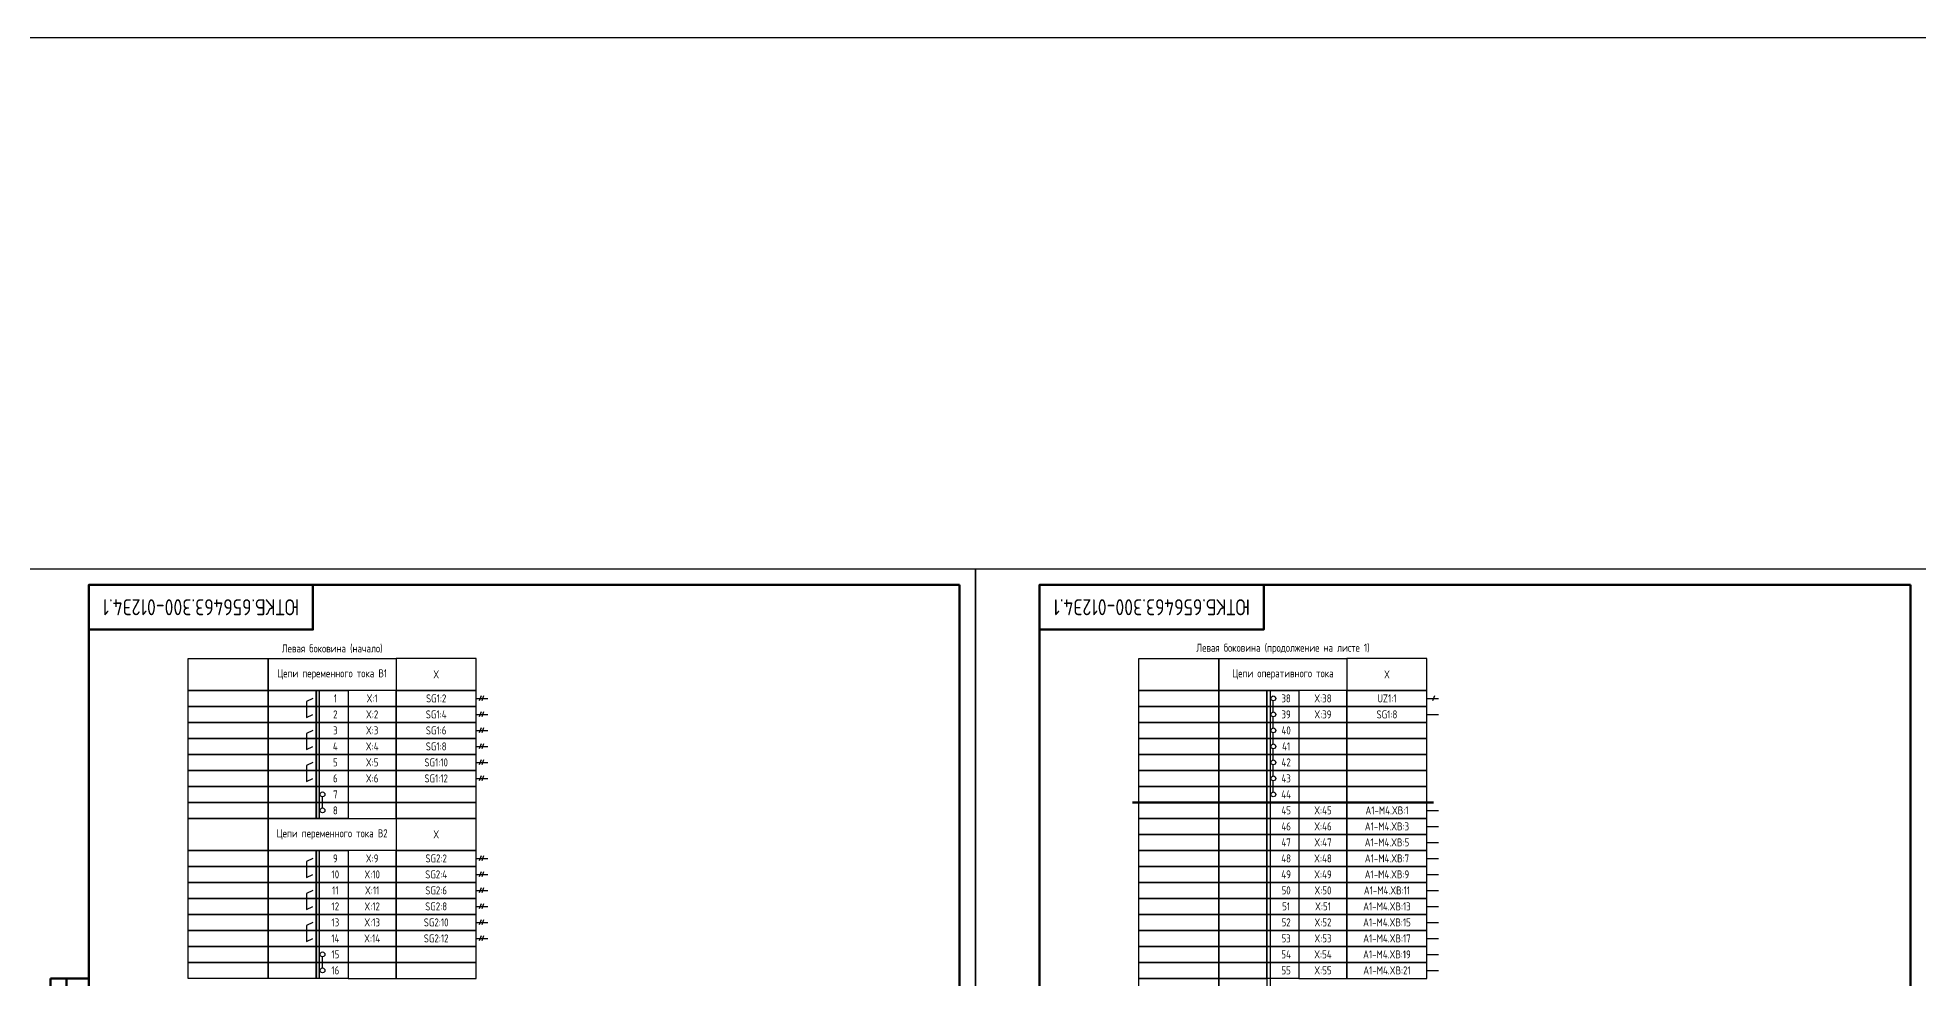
# Model space of a CAD drawing. Header units: millimetres. Extents: x -863 to 2619, y -90 to 586.
# Drawn here: x 1684 to 2272, y 292 to 586 of the extents above; entities that cross this region are included whole.
import ezdxf

# ---------------------------------------------------------------- set-up
doc = ezdxf.new("R2010")
doc.units = ezdxf.units.MM
doc.styles.add('Gost_type_A', font='GOST_A.TTF')

# ---------------------------------------------------------------- blocks, each defined once
blk = doc.blocks.new('Штамп левый верхний')
at = {"lineweight": 50}
for points in [[(-12, 0), (-7, 0), (-7, -60), (-12, -60)], [(-7, 0), (0, 0), (0, -60), (-7, -60)], [(-12, -60), (-7, -60), (-7, -120), (-12, -120)], [(-7, -60), (0, -60), (0, -120), (-7, -120)]]:
    blk.add_lwpolyline(points, close=True, dxfattribs=at)
at = {"char_height": 2.5, "width": 60, "attachment_point": 5, "rotation": 90, "style": 'Gost_type_A'}
for s, insert in [('Перв. примен.', (-9.5, -30)), ('Справ. №', (-9.5, -90))]:
    blk.add_mtext(s, dxfattribs=dict(at, insert=insert))
blk = doc.blocks.new('Штамп угловой верхний')
at = {"lineweight": 50}
blk.add_lwpolyline([(0, 0), (70, 0), (70, -14), (0, -14)], close=True, dxfattribs=at)

msp = doc.modelspace()

# ---------------------------------------------------------------- hatches: boundary and pattern name
h = msp.add_hatch(color=256)
h.dxf.hatch_style = 1
h.paths.add_polyline_path([(1772, 382), (1771, 382), (1771, 342), (1772, 342)])
h = msp.add_hatch(color=256)
h.dxf.hatch_style = 1
h.paths.add_polyline_path([(1772, 332), (1771, 332), (1771, 292), (1772, 292)])

# ---------------------------------------------------------------- linework, layer by layer
for p, q in [((1821, 379.5), (1824.62, 379.5)), ((1822.54, 380.31), (1821.96, 378.69)), ((1823.33, 380.31), (1822.75, 378.69)), ((2070, 375.25), (2070, 378.75)), ((2118, 379.5), (2121.62, 379.5)), ((2120.33, 380.31), (2119.75, 378.69)), ((1821, 374.5), (1824.62, 374.5)), ((1822.54, 375.31), (1821.96, 373.69)), ((1822.54, 370.31), (1821.96, 368.69)), ((1823.33, 375.31), (1822.75, 373.69)), ((1823.33, 370.31), (1822.75, 368.69)), ((2070, 370.25), (2070, 373.75)), ((2118, 374.5), (2121.62, 374.5)), ((1821, 369.5), (1824.62, 369.5)), ((1821, 364.5), (1824.62, 364.5)), ((1822.54, 365.31), (1821.96, 363.69)), ((1823.33, 365.31), (1822.75, 363.69)), ((2070, 365.25), (2070, 368.75)), ((1821, 359.5), (1824.62, 359.5)), ((1822.54, 360.31), (1821.96, 358.69)), ((1823.33, 360.31), (1822.75, 358.69)), ((2070, 360.25), (2070, 363.75)), ((2070, 355.25), (2070, 358.75)), ((1821, 354.5), (1824.62, 354.5)), ((1822.54, 355.31), (1821.96, 353.69)), ((1823.33, 355.31), (1822.75, 353.69)), ((2070, 350.25), (2070, 353.75)), ((1773, 345.25), (1773, 348.75)), ((2069, 347), (2069, 282)), ((2118, 344.5), (2121.62, 344.5)), ((2118, 339.5), (2121.62, 339.5)), ((1821, 329.5), (1824.62, 329.5)), ((1822.54, 330.31), (1821.96, 328.69)), ((1823.33, 330.31), (1822.75, 328.69)), ((2118, 334.5), (2121.62, 334.5)), ((2118, 329.5), (2121.62, 329.5)), ((1821, 324.5), (1824.62, 324.5)), ((1822.54, 325.31), (1821.96, 323.69)), ((1823.33, 325.31), (1822.75, 323.69)), ((2118, 324.5), (2121.62, 324.5)), ((1821, 319.5), (1824.62, 319.5)), ((1822.54, 320.31), (1821.96, 318.69)), ((1823.33, 320.31), (1822.75, 318.69)), ((2118, 319.5), (2121.62, 319.5)), ((1821, 314.5), (1824.62, 314.5)), ((1822.54, 315.31), (1821.96, 313.69)), ((1823.33, 315.31), (1822.75, 313.69)), ((2118, 314.5), (2121.62, 314.5)), ((1821, 309.5), (1824.62, 309.5)), ((1822.54, 310.31), (1821.96, 308.69)), ((1823.33, 310.31), (1822.75, 308.69)), ((2118, 309.5), (2121.62, 309.5)), ((1821, 304.5), (1824.62, 304.5)), ((1822.54, 305.31), (1821.96, 303.69)), ((1823.33, 305.31), (1822.75, 303.69)), ((2118, 304.5), (2121.62, 304.5)), ((1773, 295.25), (1773, 298.75)), ((2118, 299.5), (2121.62, 299.5)), ((2118, 294.5), (2121.62, 294.5))]:
    msp.add_line(p, q)
at = {"lineweight": 50}
msp.add_line((2026, 347), (2120, 347), dxfattribs=at)
for points in [[(-863, 586), (2619, 586), (2619, -90), (-863, -90)], [(1977, 420), (1977, 0), (1680, 0), (1680, 420)], [(2274, 420), (2274, 0), (1977, 0), (1977, 420)], [(1731, 392), (1756, 392), (1756, 382), (1731, 382)], [(1756, 392), (1796, 392), (1796, 382), (1756, 382)], [(1821, 392), (1796, 392), (1796, 382), (1821, 382)], [(2028, 392), (2053, 392), (2053, 382), (2028, 382)], [(2053, 392), (2093, 392), (2093, 382), (2053, 382)], [(2118, 392), (2093, 392), (2093, 382), (2118, 382)], [(1731, 382), (1756, 382), (1756, 377), (1731, 377)], [(1756, 382), (1771, 382), (1771, 377), (1756, 377)], [(1771, 382), (1781, 382), (1781, 377), (1771, 377)], [(1796, 382), (1781, 382), (1781, 377), (1796, 377)], [(1821, 382), (1796, 382), (1796, 377), (1821, 377)], [(2028, 382), (2053, 382), (2053, 377), (2028, 377)], [(2053, 382), (2068, 382), (2068, 377), (2053, 377)], [(2068, 382), (2078, 382), (2078, 377), (2068, 377)], [(2093, 382), (2078, 382), (2078, 377), (2093, 377)], [(2118, 382), (2093, 382), (2093, 377), (2118, 377)], [(1731, 377), (1756, 377), (1756, 372), (1731, 372)], [(1756, 377), (1771, 377), (1771, 372), (1756, 372)], [(1771, 377), (1781, 377), (1781, 372), (1771, 372)], [(1796, 377), (1781, 377), (1781, 372), (1796, 372)], [(1821, 377), (1796, 377), (1796, 372), (1821, 372)], [(2028, 377), (2053, 377), (2053, 372), (2028, 372)], [(2053, 377), (2068, 377), (2068, 372), (2053, 372)], [(2068, 377), (2078, 377), (2078, 372), (2068, 372)], [(2093, 377), (2078, 377), (2078, 372), (2093, 372)], [(2118, 377), (2093, 377), (2093, 372), (2118, 372)], [(1731, 372), (1756, 372), (1756, 367), (1731, 367)], [(1756, 372), (1771, 372), (1771, 367), (1756, 367)], [(1771, 372), (1781, 372), (1781, 367), (1771, 367)], [(1796, 372), (1781, 372), (1781, 367), (1796, 367)], [(1821, 372), (1796, 372), (1796, 367), (1821, 367)], [(2028, 372), (2053, 372), (2053, 367), (2028, 367)], [(2053, 372), (2068, 372), (2068, 367), (2053, 367)], [(2068, 372), (2078, 372), (2078, 367), (2068, 367)], [(2093, 372), (2078, 372), (2078, 367), (2093, 367)], [(2118, 372), (2093, 372), (2093, 367), (2118, 367)], [(1731, 367), (1756, 367), (1756, 362), (1731, 362)], [(1756, 367), (1771, 367), (1771, 362), (1756, 362)], [(1771, 367), (1781, 367), (1781, 362), (1771, 362)], [(1796, 367), (1781, 367), (1781, 362), (1796, 362)], [(1821, 367), (1796, 367), (1796, 362), (1821, 362)], [(2028, 367), (2053, 367), (2053, 362), (2028, 362)], [(2053, 367), (2068, 367), (2068, 362), (2053, 362)], [(2068, 367), (2078, 367), (2078, 362), (2068, 362)], [(2093, 367), (2078, 367), (2078, 362), (2093, 362)], [(2118, 367), (2093, 367), (2093, 362), (2118, 362)], [(1731, 362), (1756, 362), (1756, 357), (1731, 357)], [(1756, 362), (1771, 362), (1771, 357), (1756, 357)], [(1771, 362), (1781, 362), (1781, 357), (1771, 357)], [(1796, 362), (1781, 362), (1781, 357), (1796, 357)], [(1821, 362), (1796, 362), (1796, 357), (1821, 357)], [(2028, 362), (2053, 362), (2053, 357), (2028, 357)], [(2053, 362), (2068, 362), (2068, 357), (2053, 357)], [(2068, 362), (2078, 362), (2078, 357), (2068, 357)], [(2093, 362), (2078, 362), (2078, 357), (2093, 357)], [(2118, 362), (2093, 362), (2093, 357), (2118, 357)], [(1731, 357), (1756, 357), (1756, 352), (1731, 352)], [(1756, 357), (1771, 357), (1771, 352), (1756, 352)], [(1771, 357), (1781, 357), (1781, 352), (1771, 352)], [(1796, 357), (1781, 357), (1781, 352), (1796, 352)], [(1821, 357), (1796, 357), (1796, 352), (1821, 352)], [(2028, 357), (2053, 357), (2053, 352), (2028, 352)], [(2053, 357), (2068, 357), (2068, 352), (2053, 352)], [(2068, 357), (2078, 357), (2078, 352), (2068, 352)], [(2093, 357), (2078, 357), (2078, 352), (2093, 352)], [(2118, 357), (2093, 357), (2093, 352), (2118, 352)], [(1731, 352), (1756, 352), (1756, 347), (1731, 347)], [(1731, 347), (1756, 347), (1756, 342), (1731, 342)], [(1756, 352), (1771, 352), (1771, 347), (1756, 347)], [(1756, 347), (1771, 347), (1771, 342), (1756, 342)], [(1771, 352), (1781, 352), (1781, 347), (1771, 347)], [(1771, 347), (1781, 347), (1781, 342), (1771, 342)], [(1796, 352), (1781, 352), (1781, 347), (1796, 347)], [(1796, 347), (1781, 347), (1781, 342), (1796, 342)], [(1821, 352), (1796, 352), (1796, 347), (1821, 347)], [(1821, 347), (1796, 347), (1796, 342), (1821, 342)], [(2028, 352), (2053, 352), (2053, 347), (2028, 347)], [(2028, 347), (2053, 347), (2053, 342), (2028, 342)], [(2053, 352), (2068, 352), (2068, 347), (2053, 347)], [(2053, 347), (2068, 347), (2068, 342), (2053, 342)], [(2068, 352), (2078, 352), (2078, 347), (2068, 347)], [(2068, 347), (2078, 347), (2078, 342), (2068, 342)], [(2093, 352), (2078, 352), (2078, 347), (2093, 347)], [(2093, 347), (2078, 347), (2078, 342), (2093, 342)], [(2118, 352), (2093, 352), (2093, 347), (2118, 347)], [(2118, 347), (2093, 347), (2093, 342), (2118, 342)], [(1731, 342), (1756, 342), (1756, 332), (1731, 332)], [(1756, 342), (1796, 342), (1796, 332), (1756, 332)], [(1821, 342), (1796, 342), (1796, 332), (1821, 332)], [(2028, 342), (2053, 342), (2053, 337), (2028, 337)], [(2053, 342), (2068, 342), (2068, 337), (2053, 337)], [(2068, 342), (2078, 342), (2078, 337), (2068, 337)], [(2093, 342), (2078, 342), (2078, 337), (2093, 337)], [(2118, 342), (2093, 342), (2093, 337), (2118, 337)], [(2028, 337), (2053, 337), (2053, 332), (2028, 332)], [(2053, 337), (2068, 337), (2068, 332), (2053, 332)], [(2068, 337), (2078, 337), (2078, 332), (2068, 332)], [(2093, 337), (2078, 337), (2078, 332), (2093, 332)], [(2118, 337), (2093, 337), (2093, 332), (2118, 332)], [(1731, 332), (1756, 332), (1756, 327), (1731, 327)], [(1756, 332), (1771, 332), (1771, 327), (1756, 327)], [(1771, 332), (1781, 332), (1781, 327), (1771, 327)], [(1796, 332), (1781, 332), (1781, 327), (1796, 327)], [(1821, 332), (1796, 332), (1796, 327), (1821, 327)], [(2028, 332), (2053, 332), (2053, 327), (2028, 327)], [(2053, 332), (2068, 332), (2068, 327), (2053, 327)], [(2068, 332), (2078, 332), (2078, 327), (2068, 327)], [(2093, 332), (2078, 332), (2078, 327), (2093, 327)], [(2118, 332), (2093, 332), (2093, 327), (2118, 327)], [(1731, 327), (1756, 327), (1756, 322), (1731, 322)], [(1756, 327), (1771, 327), (1771, 322), (1756, 322)], [(1771, 327), (1781, 327), (1781, 322), (1771, 322)], [(1796, 327), (1781, 327), (1781, 322), (1796, 322)], [(1821, 327), (1796, 327), (1796, 322), (1821, 322)], [(2028, 327), (2053, 327), (2053, 322), (2028, 322)], [(2053, 327), (2068, 327), (2068, 322), (2053, 322)], [(2068, 327), (2078, 327), (2078, 322), (2068, 322)], [(2093, 327), (2078, 327), (2078, 322), (2093, 322)], [(2118, 327), (2093, 327), (2093, 322), (2118, 322)], [(1731, 322), (1756, 322), (1756, 317), (1731, 317)], [(1756, 322), (1771, 322), (1771, 317), (1756, 317)], [(1771, 322), (1781, 322), (1781, 317), (1771, 317)], [(1796, 322), (1781, 322), (1781, 317), (1796, 317)], [(1821, 322), (1796, 322), (1796, 317), (1821, 317)], [(2028, 322), (2053, 322), (2053, 317), (2028, 317)], [(2053, 322), (2068, 322), (2068, 317), (2053, 317)], [(2068, 322), (2078, 322), (2078, 317), (2068, 317)], [(2093, 322), (2078, 322), (2078, 317), (2093, 317)], [(2118, 322), (2093, 322), (2093, 317), (2118, 317)], [(1731, 317), (1756, 317), (1756, 312), (1731, 312)], [(1731, 312), (1756, 312), (1756, 307), (1731, 307)], [(1756, 317), (1771, 317), (1771, 312), (1756, 312)], [(1756, 312), (1771, 312), (1771, 307), (1756, 307)], [(1771, 317), (1781, 317), (1781, 312), (1771, 312)], [(1771, 312), (1781, 312), (1781, 307), (1771, 307)], [(1796, 317), (1781, 317), (1781, 312), (1796, 312)], [(1796, 312), (1781, 312), (1781, 307), (1796, 307)], [(1821, 317), (1796, 317), (1796, 312), (1821, 312)], [(1821, 312), (1796, 312), (1796, 307), (1821, 307)], [(2028, 317), (2053, 317), (2053, 312), (2028, 312)], [(2028, 312), (2053, 312), (2053, 307), (2028, 307)], [(2053, 317), (2068, 317), (2068, 312), (2053, 312)], [(2053, 312), (2068, 312), (2068, 307), (2053, 307)], [(2068, 317), (2078, 317), (2078, 312), (2068, 312)], [(2068, 312), (2078, 312), (2078, 307), (2068, 307)], [(2093, 317), (2078, 317), (2078, 312), (2093, 312)], [(2093, 312), (2078, 312), (2078, 307), (2093, 307)], [(2118, 317), (2093, 317), (2093, 312), (2118, 312)], [(2118, 312), (2093, 312), (2093, 307), (2118, 307)], [(1731, 307), (1756, 307), (1756, 302), (1731, 302)], [(1756, 307), (1771, 307), (1771, 302), (1756, 302)], [(1771, 307), (1781, 307), (1781, 302), (1771, 302)], [(1796, 307), (1781, 307), (1781, 302), (1796, 302)], [(1821, 307), (1796, 307), (1796, 302), (1821, 302)], [(2028, 307), (2053, 307), (2053, 302), (2028, 302)], [(2053, 307), (2068, 307), (2068, 302), (2053, 302)], [(2068, 307), (2078, 307), (2078, 302), (2068, 302)], [(2093, 307), (2078, 307), (2078, 302), (2093, 302)], [(2118, 307), (2093, 307), (2093, 302), (2118, 302)], [(1731, 302), (1756, 302), (1756, 297), (1731, 297)], [(1756, 302), (1771, 302), (1771, 297), (1756, 297)], [(1771, 302), (1781, 302), (1781, 297), (1771, 297)], [(1796, 302), (1781, 302), (1781, 297), (1796, 297)], [(1821, 302), (1796, 302), (1796, 297), (1821, 297)], [(2028, 302), (2053, 302), (2053, 297), (2028, 297)], [(2053, 302), (2068, 302), (2068, 297), (2053, 297)], [(2068, 302), (2078, 302), (2078, 297), (2068, 297)], [(2093, 302), (2078, 302), (2078, 297), (2093, 297)], [(2118, 302), (2093, 302), (2093, 297), (2118, 297)], [(1731, 297), (1756, 297), (1756, 292), (1731, 292)], [(1756, 297), (1771, 297), (1771, 292), (1756, 292)], [(1771, 297), (1781, 297), (1781, 292), (1771, 292)], [(1796, 297), (1781, 297), (1781, 292), (1796, 292)], [(1821, 297), (1796, 297), (1796, 292), (1821, 292)], [(2028, 297), (2053, 297), (2053, 292), (2028, 292)], [(2053, 297), (2068, 297), (2068, 292), (2053, 292)], [(2068, 297), (2078, 297), (2078, 292), (2068, 292)], [(2093, 297), (2078, 297), (2078, 292), (2093, 292)], [(2118, 297), (2093, 297), (2093, 292), (2118, 292)], [(2028, 292), (2053, 292), (2053, 287), (2028, 287)], [(2053, 292), (2068, 292), (2068, 287), (2053, 287)]]:
    msp.add_lwpolyline(points, close=True)
for points in [[(1972, 415), (1972, 5), (1700, 5), (1700, 415)], [(2269, 415), (2269, 5), (1997, 5), (1997, 415)]]:
    msp.add_lwpolyline(points, close=True, dxfattribs=at)
for points in [[(1771, 342), (1771, 382), (1772, 382), (1772, 342)], [(2068, 347), (2068, 382), (2069, 382), (2069, 347)], [(1770, 379.5), (1768, 378.5), (1768, 373.5), (1770, 374.5)], [(1770, 369.5), (1768, 368.5), (1768, 363.5), (1770, 364.5)], [(1770, 359.5), (1768, 358.5), (1768, 353.5), (1770, 354.5)], [(1770, 329.5), (1768, 328.5), (1768, 323.5), (1770, 324.5)], [(1771, 292), (1771, 332), (1772, 332), (1772, 292)], [(1770, 319.5), (1768, 318.5), (1768, 313.5), (1770, 314.5)], [(1770, 309.5), (1768, 308.5), (1768, 303.5), (1770, 304.5)]]:
    msp.add_lwpolyline(points)
for centre in [(2070, 379.5), (2070, 374.5), (2070, 369.5), (2070, 364.5), (2070, 359.5), (2070, 354.5), (1773, 349.5), (2070, 349.5), (1773, 344.5), (1773, 299.5), (1773, 294.5)]:
    msp.add_circle(centre, 0.75)

# ---------------------------------------------------------------- block references
for p in [(1700, 415), (1997, 415)]:
    msp.add_blockref('Штамп угловой верхний', p)
at = {"color": 1}
msp.add_blockref('Штамп левый верхний', (1700, 292), dxfattribs=at)

# ---------------------------------------------------------------- texts
at = {"char_height": 5, "width": 70, "attachment_point": 5, "rotation": 180, "style": 'Gost_type_A'}
for insert in [(1735, 408), (2032, 408)]:
    msp.add_mtext('ЮТКБ.656463.300-012Э4.1', dxfattribs=dict(at, insert=insert))
at = {"char_height": 2.5, "attachment_point": 5, "style": 'Gost_type_A'}
for s, insert, width in [('Левая боковина (начало)', (1776, 395), 90), ('Левая боковина (продолжение на листе 1)', (2073, 395), 90), ('Цепи переменного тока В1', (1776, 387), 40), ('X', (1808.5, 387), 25), ('Цепи оперативного тока', (2073, 387), 40), ('X', (2105.5, 387), 25), ('SG1:2', (1808.5, 379.5), 25), ('UZ1:1', (2105.5, 379.5), 25), ('SG1:4', (1808.5, 374.5), 25), ('SG1:6', (1808.5, 369.5), 25), ('SG1:8', (2105.5, 374.5), 25), ('SG1:8', (1808.5, 364.5), 25), ('SG1:10', (1808.5, 359.5), 25), ('SG1:12', (1808.5, 354.5), 25), ('A1-M4.XВ:3', (2105.5, 339.5), 25), ('A1-M4.XВ:1', (2105.5, 344.5), 25), ('Цепи переменного тока В2', (1776, 337), 40), ('X', (1808.5, 337), 25), ('A1-M4.XВ:5', (2105.5, 334.5), 25), ('SG2:2', (1808.5, 329.5), 25), ('A1-M4.XВ:7', (2105.5, 329.5), 25), ('SG2:4', (1808.5, 324.5), 25), ('A1-M4.XВ:9', (2105.5, 324.5), 25), ('SG2:6', (1808.5, 319.5), 25), ('A1-M4.XВ:11', (2105.5, 319.5), 25), ('SG2:8', (1808.5, 314.5), 25), ('A1-M4.XВ:13', (2105.5, 314.5), 25), ('SG2:10', (1808.5, 309.5), 25), ('SG2:12', (1808.5, 304.5), 25), ('A1-M4.XВ:15', (2105.5, 309.5), 25), ('A1-M4.XВ:17', (2105.5, 304.5), 25), ('A1-M4.XВ:19', (2105.5, 299.5), 25), ('A1-M4.XВ:21', (2105.5, 294.5), 25)]:
    msp.add_mtext(s, dxfattribs=dict(at, insert=insert, width=width))
at = {"ltscale": 10, "char_height": 2.5, "attachment_point": 5, "style": 'Gost_type_A'}
for s, insert, width in [('1', (1777, 379.5), 8), ('X:1', (1788.5, 379.5), 15), ('38', (2074, 379.5), 8), ('X:38', (2085.5, 379.5), 15), ('3', (1777, 369.5), 8), ('2', (1777, 374.5), 8), ('X:3', (1788.5, 369.5), 15), ('X:2', (1788.5, 374.5), 15), ('39', (2074, 374.5), 8), ('40', (2074, 369.5), 8), ('X:39', (2085.5, 374.5), 15), ('4', (1777, 364.5), 8), ('X:4', (1788.5, 364.5), 15), ('41', (2074, 364.5), 8), ('5', (1777, 359.5), 8), ('X:5', (1788.5, 359.5), 15), ('42', (2074, 359.5), 8), ('6', (1777, 354.5), 8), ('X:6', (1788.5, 354.5), 15), ('43', (2074, 354.5), 8), ('7', (1777, 349.5), 8), ('44', (2074, 349.5), 8), ('8', (1777, 344.5), 8), ('45', (2074, 344.5), 8), ('46', (2074, 339.5), 8), ('X:45', (2085.5, 344.5), 15), ('X:46', (2085.5, 339.5), 15), ('47', (2074, 334.5), 8), ('X:47', (2085.5, 334.5), 15), ('9', (1777, 329.5), 8), ('X:9', (1788.5, 329.5), 15), ('48', (2074, 329.5), 8), ('X:48', (2085.5, 329.5), 15), ('10', (1777, 324.5), 8), ('X:10', (1788.5, 324.5), 15), ('49', (2074, 324.5), 8), ('X:49', (2085.5, 324.5), 15), ('11', (1777, 319.5), 8), ('X:11', (1788.5, 319.5), 15), ('50', (2074, 319.5), 8), ('X:50', (2085.5, 319.5), 15), ('12', (1777, 314.5), 8), ('X:12', (1788.5, 314.5), 15), ('51', (2074, 314.5), 8), ('X:51', (2085.5, 314.5), 15), ('14', (1777, 304.5), 8), ('13', (1777, 309.5), 8), ('X:14', (1788.5, 304.5), 15), ('X:13', (1788.5, 309.5), 15), ('53', (2074, 304.5), 8), ('52', (2074, 309.5), 8), ('X:53', (2085.5, 304.5), 15), ('X:52', (2085.5, 309.5), 15), ('15', (1777, 299.5), 8), ('54', (2074, 299.5), 8), ('X:54', (2085.5, 299.5), 15), ('16', (1777, 294.5), 8), ('55', (2074, 294.5), 8), ('X:55', (2085.5, 294.5), 15)]:
    msp.add_mtext(s, dxfattribs=dict(at, insert=insert, width=width))

doc.saveas('drawing.dxf')
